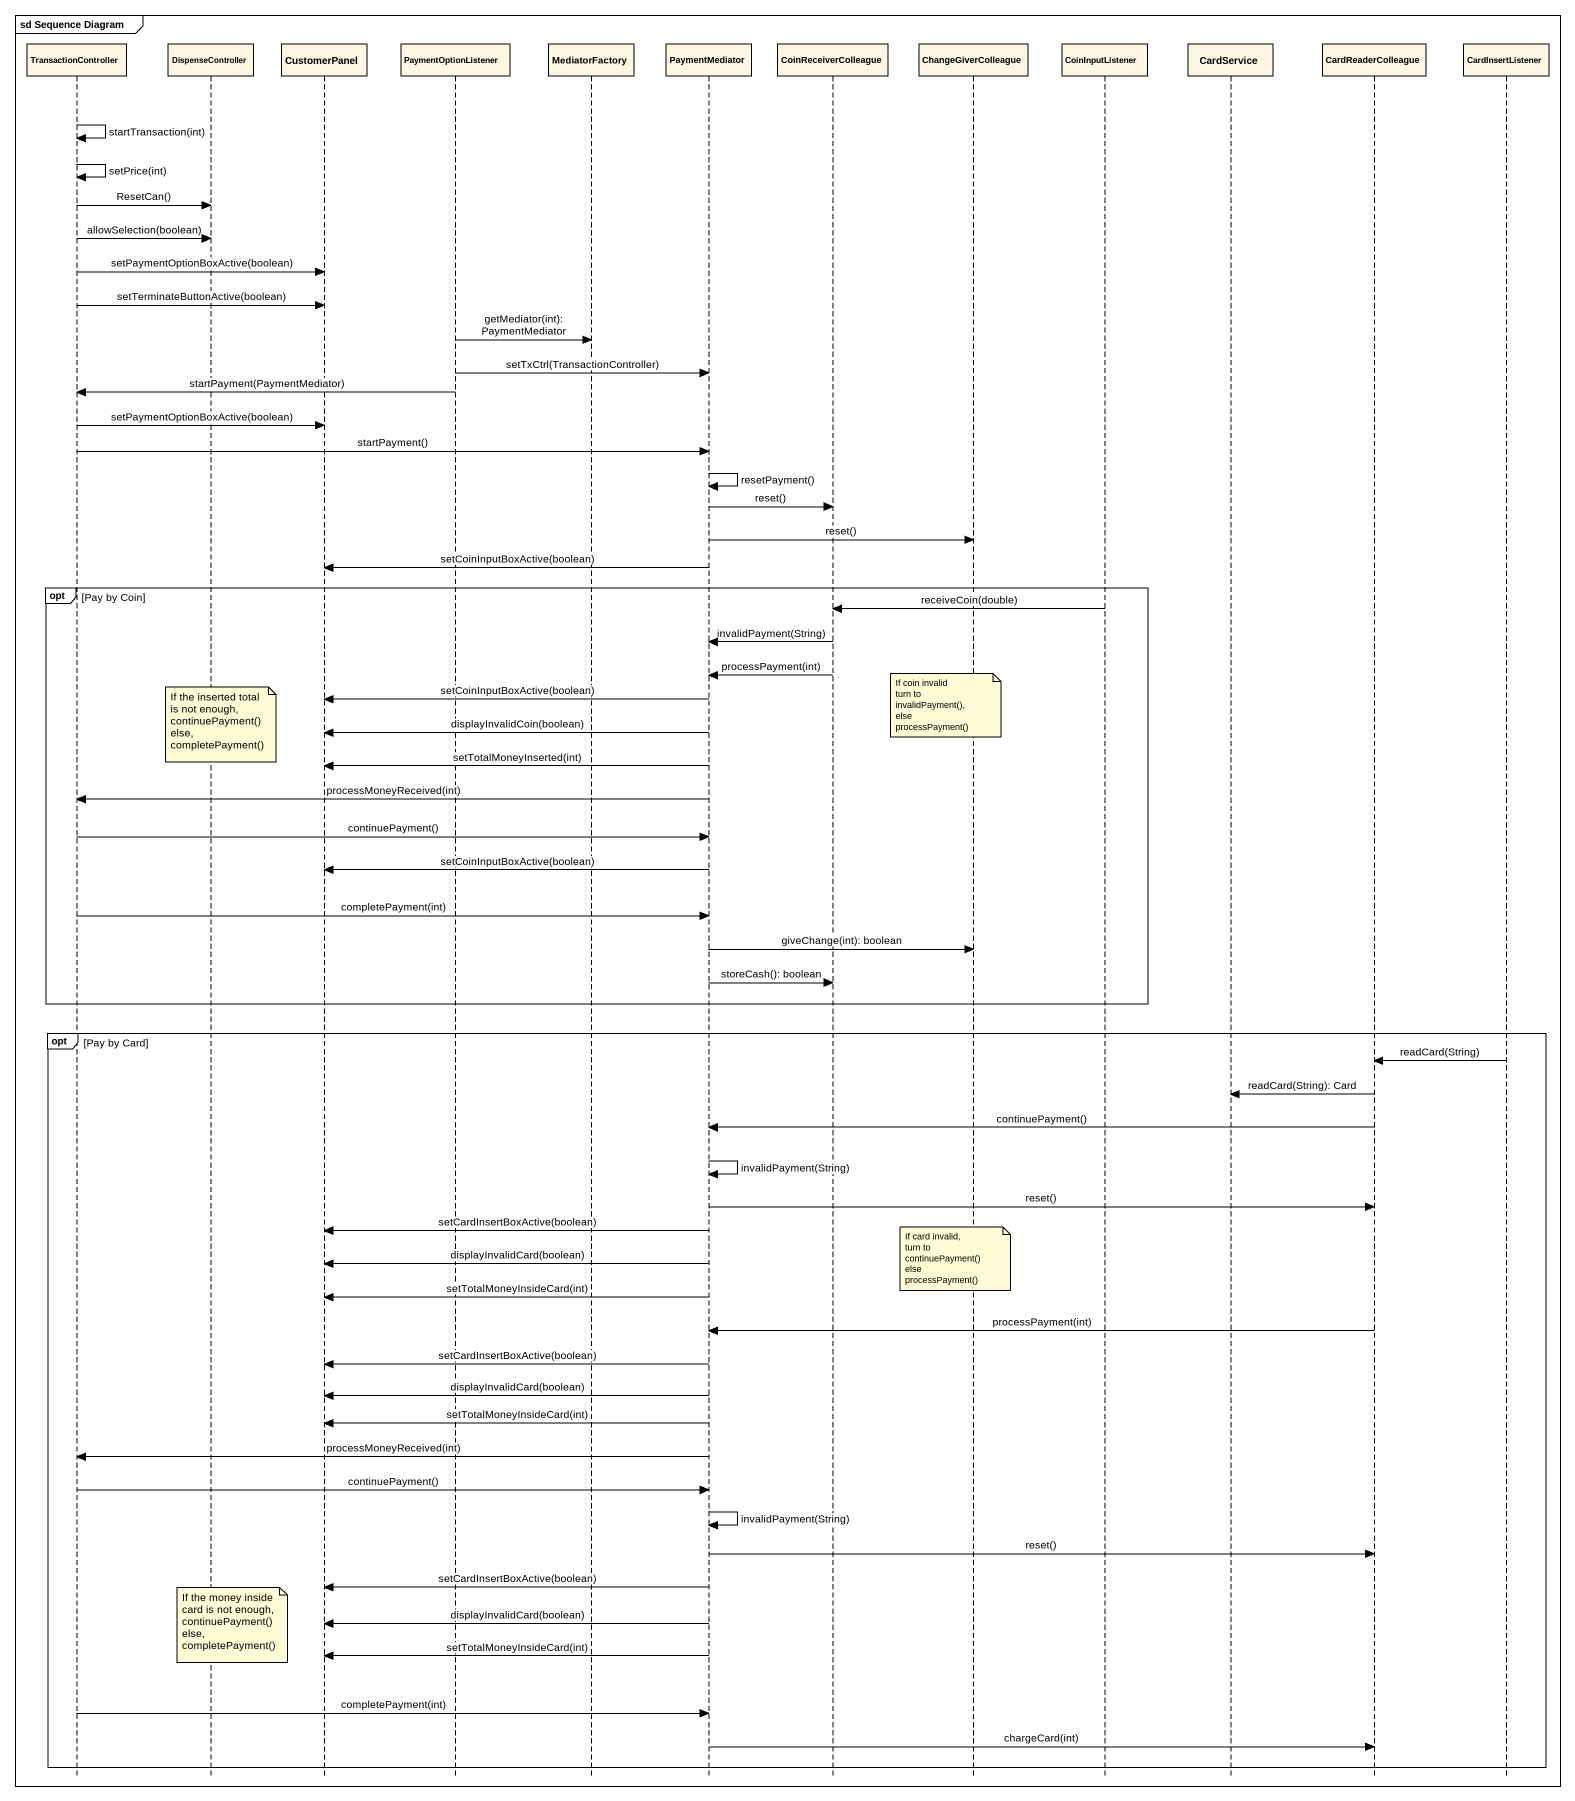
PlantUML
@startuml
mainframe sd Sequence Diagram
hide footbox
participant TransactionController
participant DispenseController
participant CustomerPanel
participant PaymentOptionListener
participant MediatorFactory
participant PaymentMediator
participant CoinReceiverColleague
participant ChangeGiverColleague
participant CoinInputListener
participant CardService
participant CardReaderColleague
participant CardInsertListener

TransactionController -> TransactionController : startTransaction(int)
TransactionController -> TransactionController : setPrice(int)
TransactionController -> DispenseController : ResetCan()
TransactionController -> DispenseController : allowSelection(boolean)
TransactionController -> CustomerPanel : setPaymentOptionBoxActive(boolean)
TransactionController -> CustomerPanel : setTerminateButtonActive(boolean)
PaymentOptionListener -> MediatorFactory : getMediator(int): PaymentMediator
PaymentOptionListener -> PaymentMediator : setTxCtrl(TransactionController)
PaymentOptionListener -> TransactionController : startPayment(PaymentMediator)
TransactionController -> CustomerPanel : setPaymentOptionBoxActive(boolean)
TransactionController -> PaymentMediator : startPayment()
PaymentMediator -> PaymentMediator : resetPayment()
PaymentMediator -> CoinReceiverColleague : reset()
PaymentMediator -> ChangeGiverColleague : reset()
PaymentMediator -> CustomerPanel : setCoinInputBoxActive(boolean)
opt Pay by Coin
  CoinInputListener -> CoinReceiverColleague : receiveCoin(double)
  CoinReceiverColleague -> PaymentMediator : invalidPayment(String)
  CoinReceiverColleague -> PaymentMediator : processPayment(int)
  PaymentMediator -> CustomerPanel : setCoinInputBoxActive(boolean)
  note over ChangeGiverColleague
    If coin invalid
    turn to invalidPayment(),
    else
    processPayment()
  end note
  note over DispenseController
    If the inserted total is not enough,
    continuePayment()
    else,
    completePayment()
  end note
  PaymentMediator -> CustomerPanel : displayInvalidCoin(boolean)
  PaymentMediator -> CustomerPanel : setTotalMoneyInserted(int)
  PaymentMediator -> TransactionController : processMoneyReceived(int)
  TransactionController -> PaymentMediator : continuePayment()
  PaymentMediator -> CustomerPanel : setCoinInputBoxActive(boolean)
  TransactionController -> PaymentMediator : completePayment(int)
  PaymentMediator -> ChangeGiverColleague : giveChange(int): boolean
  PaymentMediator -> CoinReceiverColleague : storeCash(): boolean
end
opt Pay by Card
  CardInsertListener -> CardReaderColleague : readCard(String)
  CardReaderColleague -> CardService : readCard(String): Card
  CardReaderColleague -> PaymentMediator : continuePayment()
  PaymentMediator -> PaymentMediator : invalidPayment(String)
  PaymentMediator -> CardReaderColleague : reset()
  PaymentMediator -> CustomerPanel : setCardInsertBoxActive(boolean)
  note over ChangeGiverColleague
    If card invalid,
    turn to continuePayment()
    else processPayment()
  end note
  PaymentMediator -> CustomerPanel : displayInvalidCard(boolean)
  PaymentMediator -> CustomerPanel : setTotalMoneyInsideCard(int)
  CardReaderColleague -> PaymentMediator : processPayment(int)
  PaymentMediator -> CustomerPanel : setCardInsertBoxActive(boolean)
  PaymentMediator -> CustomerPanel : displayInvalidCard(boolean)
  PaymentMediator -> CustomerPanel : setTotalMoneyInsideCard(int)
  PaymentMediator -> TransactionController : processMoneyReceived(int)
  TransactionController -> PaymentMediator : continuePayment()
  PaymentMediator -> PaymentMediator : invalidPayment(String)
  PaymentMediator -> CardReaderColleague : reset()
  PaymentMediator -> CustomerPanel : setCardInsertBoxActive(boolean)
  PaymentMediator -> CustomerPanel : displayInvalidCard(boolean)
  note over DispenseController
    If the money inside card is not enough,
    continuePayment()
    else,
    completePayment()
  end note
  PaymentMediator -> CustomerPanel : setTotalMoneyInsideCard(int)
  TransactionController -> PaymentMediator : completePayment(int)
  PaymentMediator -> CardReaderColleague : chargeCard(int)
end
@enduml
